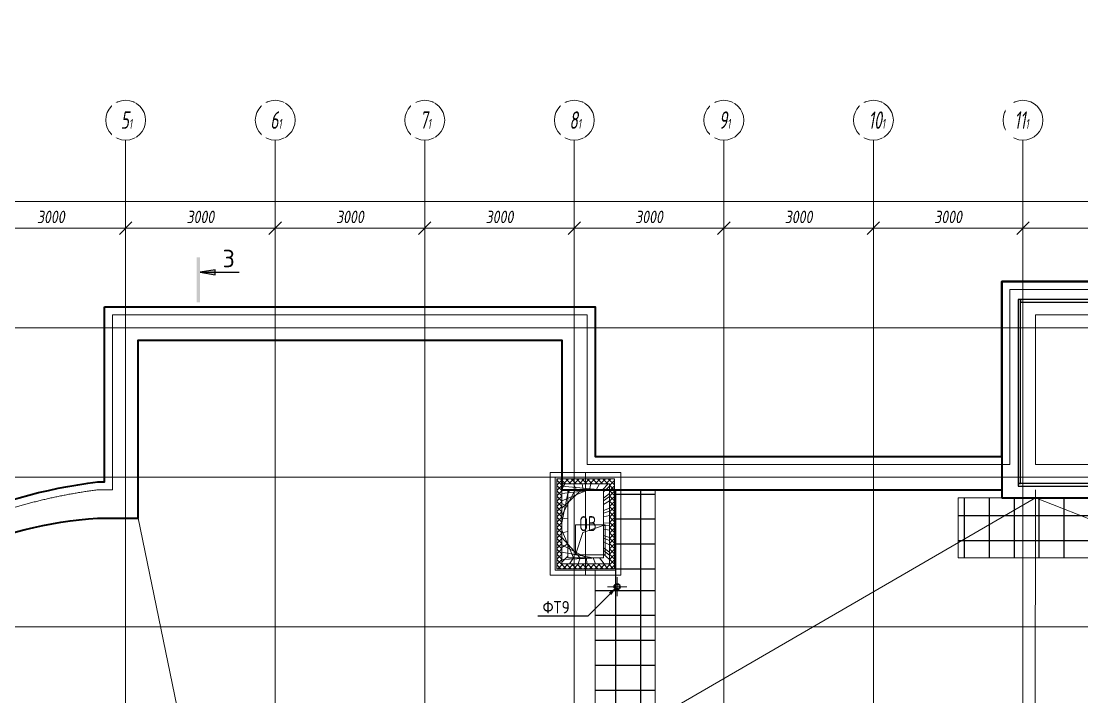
# Model space of a CAD drawing. Extents: x -96705 to 1864084, y -482104 to 235.
# Drawn here: x 1202789 to 1224065, y -87754 to -74203 of the extents above; entities that cross this region are included whole.
import ezdxf
from ezdxf import colors
from ezdxf.entities.mleader import LeaderData, LeaderLine
from ezdxf.math import Vec2, Vec3

# ---------------------------------------------------------------- set-up
doc = ezdxf.new("R2010")
doc.units = 0
doc.header["$LTSCALE"] = 100
doc.header["$PDMODE"] = 1
doc.header["$PDSIZE"] = 200
for name, pattern in [('ACAD_ISO02W100', [15, 12, -3]), ('CENTER', [2, 1.25, -0.25, 0.25, -0.25]), ('HIDDEN', [6, 4, -2])]:
    doc.linetypes.add(name, pattern=pattern)
doc.layers.get('Defpoints').update_dxf_attribs({"color": 42})
for name, color, linetype, lineweight in [('!!!_АР_отделка', 92, 'Continuous', 13), ('!!!_АР_перегородки блоки', 7, 'Continuous', 5), ('_ВК-К1', 14, 'Continuous', 40), ('АР_Лестницы ограждение', 94, 'Continuous', 25), ('АР_Навесной фасад', 5, 'Continuous', 5), ('АР_Оси', 193, 'Continuous', 9), ('АР_Оси размеры', 164, 'Continuous', 9), ('АР_Отметки', 250, 'Continuous', 15), ('АР_Разрезы', 175, 'Continuous', 9), ('АР_тонкая линия', 250, 'Continuous', 0), ('перекр 0.3', 181, 'Continuous', 30), ('Подвал', 250, 'Continuous', 30), ('пунктир', 251, 'Continuous', 13), ('Эвакуация', 7, 'Continuous', 9)]:
    doc.layers.add(name, color=color, linetype=linetype, lineweight=lineweight)
for name, color, linetype in [('АР_Кровля дорожки', 6, 'Continuous'), ('АР_Отверстия', 251, 'Continuous'), ('П_Текст', 7, 'Continuous'), ('Тонкая', 7, 'Continuous')]:
    doc.layers.add(name, color=color, linetype=linetype)
doc.layers.get('Тонкая').off()
doc.styles.add('ICOCPEUR', font='isocpeur.ttf')
doc.styles.add('ISOCPEUR', font='isocpeui.ttf', dxfattribs={"height": 250})
doc.styles.add('ISOCPEUR_2', font='isocpeur.ttf', dxfattribs={"width": 0.9, "height": 300})
doc.styles.add('METRO-STYLE', font='isocpeur.ttf', dxfattribs={"width": 0.9, "oblique": 15})
doc.styles.add('ГОСТ 2.304', font='CS_Gost2304.shx', dxfattribs={"oblique": 10})
doc.dimstyles.new('СПДС', dxfattribs={"dimscale": 100, "dimtxt": 2.5, "dimasz": 2.5, "dimexe": 2, "dimexo": 0.625, "dimgap": 1, "dimtad": 1, "dimdec": 0, "dimrnd": 5, "dimtxsty": 'ГОСТ 2.304', "dimblk": 'OBLIQUE', "dimblk1": 'OBLIQUE', "dimblk2": 'OBLIQUE', "dimcen": 2.5, "dimdle": 2, "dimadec": 0, "dimazin": 2, "dimtfac": 0.75, "dimtdec": 4, "dimtmove": 1, "dimatfit": 3, "dimfxl": 1, "dimtfill": 1, "dimtolj": 1, "dimarcsym": 1})

# ---------------------------------------------------------------- blocks, each defined once
blk = doc.blocks.new('_Oblique')
at = {"color": 0, "linetype": 'ByBlock', "lineweight": -2}
blk.add_line((-0.5, -0.5), (0.5, 0.5), dxfattribs=at)
blk = doc.blocks.new('*D384')
at = {"layer": 'Defpoints', "color": 0, "lineweight": 30, "ltscale": 100, "transparency": 16777216}
for p in [(9124.999999999884, 520.4730030306964), (12124.99999999988, 314.7621148474573), (12124.99999999988, -67.27154659625376)]:
    blk.add_point(p, dxfattribs=at)
at = {"layer": 'АР_Оси размеры', "color": 0, "lineweight": -2, "ltscale": 100, "transparency": 16777216}
for p, q in [((9124.999999999884, 520.4730030306964), (9124.999999999884, -217.2715465962538)), ((12124.99999999988, 314.7621148474573), (12124.99999999988, -217.2715465962538)), ((8974.999999999884, -67.27154659625376), (12274.99999999988, -67.27154659625376))]:
    blk.add_line(p, q, dxfattribs=at)
at = {"layer": 'АР_Оси размеры', "color": 0, "lineweight": -2, "ltscale": 100, "transparency": 16777216, "xscale": 250, "yscale": 250, "zscale": 250, "rotation": 180}
blk.add_blockref('_Oblique', (9124.999999999884, -67.27154659625376), dxfattribs=at)
at = {"layer": 'АР_Оси размеры', "color": 0, "lineweight": -2, "ltscale": 100, "transparency": 16777216, "xscale": 250, "yscale": 250, "zscale": 250}
blk.add_blockref('_Oblique', (12124.99999999988, -67.27154659625376), dxfattribs=at)
at = {"layer": 'АР_Оси размеры', "color": 0, "ltscale": 100, "transparency": 16777216, "insert": (10624.99999999988, 157.7284534037462), "char_height": 250, "attachment_point": 5, "style": 'ГОСТ 2.304'}
blk.add_mtext('\\A1;3000', dxfattribs=at)
blk = doc.blocks.new('*D385')
at = {"layer": 'Defpoints', "color": 0, "lineweight": 30, "ltscale": 100, "transparency": 16777216}
for p in [(12124.99999999988, 314.7621148474573), (15124.99999999983, -67.27154659625376), (15124.99999999983, -67.27154659625376)]:
    blk.add_point(p, dxfattribs=at)
at = {"layer": 'АР_Оси размеры', "color": 0, "lineweight": -2, "ltscale": 100, "transparency": 16777216}
for p, q in [((12124.99999999988, 314.7621148474573), (12124.99999999988, -217.2715465962538)), ((15124.99999999983, -67.27154659625376), (15124.99999999983, 82.72845340374624)), ((11974.99999999988, -67.27154659625376), (15274.99999999983, -67.27154659625376))]:
    blk.add_line(p, q, dxfattribs=at)
at = {"layer": 'АР_Оси размеры', "color": 0, "lineweight": -2, "ltscale": 100, "transparency": 16777216, "xscale": 250, "yscale": 250, "zscale": 250, "rotation": 180}
blk.add_blockref('_Oblique', (12124.99999999988, -67.27154659625376), dxfattribs=at)
at = {"layer": 'АР_Оси размеры', "color": 0, "lineweight": -2, "ltscale": 100, "transparency": 16777216, "xscale": 250, "yscale": 250, "zscale": 250}
blk.add_blockref('_Oblique', (15124.99999999983, -67.27154659625376), dxfattribs=at)
at = {"layer": 'АР_Оси размеры', "color": 0, "ltscale": 100, "transparency": 16777216, "insert": (13624.99999999985, 157.7284534037462), "char_height": 250, "attachment_point": 5, "style": 'ГОСТ 2.304'}
blk.add_mtext('\\A1;3000', dxfattribs=at)
blk = doc.blocks.new('*D386')
at = {"layer": 'Defpoints', "color": 0, "lineweight": 30, "ltscale": 100, "transparency": 16777216}
for p in [(18124.99999999988, 314.7621148474573), (15124.99999999983, -67.27154659625376), (18124.99999999988, -67.27154659625376)]:
    blk.add_point(p, dxfattribs=at)
at = {"layer": 'АР_Оси размеры', "color": 0, "lineweight": -2, "ltscale": 100, "transparency": 16777216}
for p, q in [((18124.99999999988, 314.7621148474573), (18124.99999999988, -217.2715465962538)), ((15124.99999999983, -67.27154659625376), (15124.99999999983, 82.72845340374624)), ((14974.99999999983, -67.27154659625376), (18274.99999999988, -67.27154659625376))]:
    blk.add_line(p, q, dxfattribs=at)
at = {"layer": 'АР_Оси размеры', "color": 0, "lineweight": -2, "ltscale": 100, "transparency": 16777216, "xscale": 250, "yscale": 250, "zscale": 250, "rotation": 180}
blk.add_blockref('_Oblique', (15124.99999999983, -67.27154659625376), dxfattribs=at)
at = {"layer": 'АР_Оси размеры', "color": 0, "lineweight": -2, "ltscale": 100, "transparency": 16777216, "xscale": 250, "yscale": 250, "zscale": 250}
blk.add_blockref('_Oblique', (18124.99999999988, -67.27154659625376), dxfattribs=at)
at = {"layer": 'АР_Оси размеры', "color": 0, "ltscale": 100, "transparency": 16777216, "insert": (16624.99999999985, 157.7284534037462), "char_height": 250, "attachment_point": 5, "style": 'ГОСТ 2.304'}
blk.add_mtext('\\A1;3000', dxfattribs=at)
blk = doc.blocks.new('*D387')
at = {"layer": 'Defpoints', "color": 0, "lineweight": 30, "ltscale": 100, "transparency": 16777216}
for p in [(18124.99999999988, 314.7621148474573), (21124.99999999988, 309.0134666794329), (21124.99999999988, -67.27154659625376)]:
    blk.add_point(p, dxfattribs=at)
at = {"layer": 'АР_Оси размеры', "color": 0, "lineweight": -2, "ltscale": 100, "transparency": 16777216}
for p, q in [((18124.99999999988, 314.7621148474573), (18124.99999999988, -217.2715465962538)), ((21124.99999999988, 309.0134666794329), (21124.99999999988, -217.2715465962538)), ((17974.99999999988, -67.27154659625376), (21274.99999999988, -67.27154659625376))]:
    blk.add_line(p, q, dxfattribs=at)
at = {"layer": 'АР_Оси размеры', "color": 0, "lineweight": -2, "ltscale": 100, "transparency": 16777216, "xscale": 250, "yscale": 250, "zscale": 250, "rotation": 180}
blk.add_blockref('_Oblique', (18124.99999999988, -67.27154659625376), dxfattribs=at)
at = {"layer": 'АР_Оси размеры', "color": 0, "lineweight": -2, "ltscale": 100, "transparency": 16777216, "xscale": 250, "yscale": 250, "zscale": 250}
blk.add_blockref('_Oblique', (21124.99999999988, -67.27154659625376), dxfattribs=at)
at = {"layer": 'АР_Оси размеры', "color": 0, "ltscale": 100, "transparency": 16777216, "insert": (19624.99999999988, 157.7284534037462), "char_height": 250, "attachment_point": 5, "style": 'ГОСТ 2.304'}
blk.add_mtext('\\A1;3000', dxfattribs=at)
blk = doc.blocks.new('*D388')
at = {"layer": 'Defpoints', "color": 0, "lineweight": 30, "ltscale": 100, "transparency": 16777216}
for p in [(21124.99999999988, 309.0134666794329), (24125, 320.5817583272583), (24125, -67.27154659625376)]:
    blk.add_point(p, dxfattribs=at)
at = {"layer": 'АР_Оси размеры', "color": 0, "lineweight": -2, "ltscale": 100, "transparency": 16777216}
for p, q in [((21124.99999999988, 309.0134666794329), (21124.99999999988, -217.2715465962538)), ((24125, 320.5817583272583), (24125, -217.2715465962538)), ((20974.99999999988, -67.27154659625376), (24275, -67.27154659625376))]:
    blk.add_line(p, q, dxfattribs=at)
at = {"layer": 'АР_Оси размеры', "color": 0, "lineweight": -2, "ltscale": 100, "transparency": 16777216, "xscale": 250, "yscale": 250, "zscale": 250, "rotation": 180}
blk.add_blockref('_Oblique', (21124.99999999988, -67.27154659625376), dxfattribs=at)
at = {"layer": 'АР_Оси размеры', "color": 0, "lineweight": -2, "ltscale": 100, "transparency": 16777216, "xscale": 250, "yscale": 250, "zscale": 250}
blk.add_blockref('_Oblique', (24125, -67.27154659625376), dxfattribs=at)
at = {"layer": 'АР_Оси размеры', "color": 0, "ltscale": 100, "transparency": 16777216, "insert": (22624.99999999994, 157.7284534037462), "char_height": 250, "attachment_point": 5, "style": 'ГОСТ 2.304'}
blk.add_mtext('\\A1;3000', dxfattribs=at)
blk = doc.blocks.new('*D389')
at = {"layer": 'Defpoints', "color": 0, "lineweight": 30, "ltscale": 100, "transparency": 16777216}
for p in [(24125, 320.5817583272583), (27125.00000000012, 274.3066196436412), (27125.00000000012, -67.27154659625376)]:
    blk.add_point(p, dxfattribs=at)
at = {"layer": 'АР_Оси размеры', "color": 0, "lineweight": -2, "ltscale": 100, "transparency": 16777216}
for p, q in [((24125, 320.5817583272583), (24125, -217.2715465962538)), ((27125.00000000012, 274.3066196436412), (27125.00000000012, -217.2715465962538)), ((23975, -67.27154659625376), (27275.00000000012, -67.27154659625376))]:
    blk.add_line(p, q, dxfattribs=at)
at = {"layer": 'АР_Оси размеры', "color": 0, "lineweight": -2, "ltscale": 100, "transparency": 16777216, "xscale": 250, "yscale": 250, "zscale": 250, "rotation": 180}
blk.add_blockref('_Oblique', (24125, -67.27154659625376), dxfattribs=at)
at = {"layer": 'АР_Оси размеры', "color": 0, "lineweight": -2, "ltscale": 100, "transparency": 16777216, "xscale": 250, "yscale": 250, "zscale": 250}
blk.add_blockref('_Oblique', (27125.00000000012, -67.27154659625376), dxfattribs=at)
at = {"layer": 'АР_Оси размеры', "color": 0, "ltscale": 100, "transparency": 16777216, "insert": (25625.00000000006, 157.7284534037462), "char_height": 250, "attachment_point": 5, "style": 'ГОСТ 2.304'}
blk.add_mtext('\\A1;3000', dxfattribs=at)
blk = doc.blocks.new('*D390')
at = {"layer": 'Defpoints', "color": 0, "lineweight": 30, "ltscale": 100, "transparency": 16777216}
for p in [(27125.00000000012, 274.3066196436412), (30125.00000000023, 274.4407218996785), (30125.00000000023, -67.27154659625376)]:
    blk.add_point(p, dxfattribs=at)
at = {"layer": 'АР_Оси размеры', "color": 0, "lineweight": -2, "ltscale": 100, "transparency": 16777216}
for p, q in [((27125.00000000012, 274.3066196436412), (27125.00000000012, -217.2715465962538)), ((30125.00000000023, 274.4407218996785), (30125.00000000023, -217.2715465962538)), ((26975.00000000012, -67.27154659625376), (30275.00000000023, -67.27154659625376))]:
    blk.add_line(p, q, dxfattribs=at)
at = {"layer": 'АР_Оси размеры', "color": 0, "lineweight": -2, "ltscale": 100, "transparency": 16777216, "xscale": 250, "yscale": 250, "zscale": 250, "rotation": 180}
blk.add_blockref('_Oblique', (27125.00000000012, -67.27154659625376), dxfattribs=at)
at = {"layer": 'АР_Оси размеры', "color": 0, "lineweight": -2, "ltscale": 100, "transparency": 16777216, "xscale": 250, "yscale": 250, "zscale": 250}
blk.add_blockref('_Oblique', (30125.00000000023, -67.27154659625376), dxfattribs=at)
at = {"layer": 'АР_Оси размеры', "color": 0, "ltscale": 100, "transparency": 16777216, "insert": (28625.00000000017, 157.7284534037462), "char_height": 250, "attachment_point": 5, "style": 'ГОСТ 2.304'}
blk.add_mtext('\\A1;3000', dxfattribs=at)
blk = doc.blocks.new('*D391')
at = {"layer": 'Defpoints', "color": 0, "lineweight": 30, "ltscale": 100, "transparency": 16777216}
for p in [(36125.00000000035, 481.8261565290741), (30125.00000000023, 422.0845876517124), (36125.00000000035, -67.27154659625376)]:
    blk.add_point(p, dxfattribs=at)
at = {"layer": 'АР_Оси размеры', "color": 0, "lineweight": -2, "ltscale": 100, "transparency": 16777216}
for p, q in [((36125.00000000035, 481.8261565290741), (36125.00000000035, -217.2715465962538)), ((30125.00000000023, 422.0845876517124), (30125.00000000023, -217.2715465962538)), ((29975.00000000023, -67.27154659625376), (36275.00000000035, -67.27154659625376))]:
    blk.add_line(p, q, dxfattribs=at)
at = {"layer": 'АР_Оси размеры', "color": 0, "lineweight": -2, "ltscale": 100, "transparency": 16777216, "xscale": 250, "yscale": 250, "zscale": 250, "rotation": 180}
blk.add_blockref('_Oblique', (30125.00000000023, -67.27154659625376), dxfattribs=at)
at = {"layer": 'АР_Оси размеры', "color": 0, "lineweight": -2, "ltscale": 100, "transparency": 16777216, "xscale": 250, "yscale": 250, "zscale": 250}
blk.add_blockref('_Oblique', (36125.00000000035, -67.27154659625376), dxfattribs=at)
at = {"layer": 'АР_Оси размеры', "color": 0, "ltscale": 100, "transparency": 16777216, "insert": (33125.00000000029, 157.7284534037462), "char_height": 250, "attachment_point": 5, "style": 'ГОСТ 2.304'}
blk.add_mtext('\\A1;6000', dxfattribs=at)
blk = doc.blocks.new('*D398')
at = {"layer": 'Defpoints', "color": 0, "lineweight": 30, "ltscale": 100, "transparency": 16777216}
for p in [(124.9999999999417, 466.4206828515744), (63635.00000000029, 466.4206828515744), (63635.00000000029, 466.4206828515744)]:
    blk.add_point(p, dxfattribs=at)
at = {"layer": 'АР_Оси размеры', "color": 0, "lineweight": -2, "ltscale": 100, "transparency": 16777216}
for p, q in [((-25.00000000005834, 466.4206828515744), (63785.00000000029, 466.4206828515744)), ((124.9999999999417, 466.4206828515744), (124.9999999999417, 616.4206828515744)), ((63635.00000000029, 466.4206828515744), (63635.00000000029, 616.4206828515744))]:
    blk.add_line(p, q, dxfattribs=at)
at = {"layer": 'АР_Оси размеры', "color": 0, "lineweight": -2, "ltscale": 100, "transparency": 16777216, "xscale": 250, "yscale": 250, "zscale": 250, "rotation": 180}
blk.add_blockref('_Oblique', (124.9999999999417, 466.4206828515744), dxfattribs=at)
at = {"layer": 'АР_Оси размеры', "color": 0, "lineweight": -2, "ltscale": 100, "transparency": 16777216, "xscale": 250, "yscale": 250, "zscale": 250}
blk.add_blockref('_Oblique', (63635.00000000029, 466.4206828515744), dxfattribs=at)
at = {"layer": 'АР_Оси размеры', "color": 0, "ltscale": 100, "transparency": 16777216, "insert": (31880.00000000012, 691.4206828515744), "char_height": 250, "attachment_point": 5, "style": 'ГОСТ 2.304'}
blk.add_mtext('\\A1;63510', dxfattribs=at)
blk = doc.blocks.new('A$C60573c2e')
at = {"layer": 'АР_Разрезы', "ltscale": 100}
h = blk.add_hatch(color=8, dxfattribs=at)
h.dxf.hatch_style = 1
h.paths.add_polyline_path([(13494.26849277341, 509.4032419320429), (13424.26849277341, 509.4032419320429), (13424.26849277341, 1413.65756979608), (13494.26849277341, 1413.65756979608)])
h.paths.add_polyline_path([(13794.7186254618, 1063.379546847427), (13494.26849277341, 1113.65756979608), (13794.7186254618, 1113.65756979608)])
h.paths.add_polyline_path([(13794.7186254618, 1113.65756979608), (13494.26849277341, 1113.65756979608), (13794.7186254618, 1163.935592744732)])
at = {"layer": 'АР_Разрезы', "color": 8, "lineweight": 25, "ltscale": 100}
for p, q in [((13794.7186254618, 1163.935592744732), (13494.26849277341, 1113.65756979608)), ((13494.26849277341, 1113.65756979608), (13794.7186254618, 1063.379546847427)), ((13794.7186254618, 1063.379546847427), (13794.7186254618, 1163.935592744732))]:
    blk.add_line(p, q, dxfattribs=at)
at = {"layer": 'АР_Разрезы', "color": 8, "lineweight": 25, "ltscale": 100, "elevation": -1e-10}
blk.add_lwpolyline([(13494.26849277341, 1113.65756979608), (14278.01849277341, 1113.65756979608)], dxfattribs=at)
at = {"layer": 'АР_Разрезы', "color": 8, "lineweight": 25, "ltscale": 100, "insert": (13944.26849277341, 1213.65756979608), "char_height": 350, "width": 583.3333333333333, "attachment_point": 7, "style": 'METRO-STYLE'}
blk.add_mtext('{\\Q0;\\W1;3}', dxfattribs=at)
blk = doc.blocks.new('_DotSmall')
at = {"color": 0, "linetype": 'ByBlock', "const_width": 0.5}
blk.add_lwpolyline([(-0.0625, 0, 1), (0.0625, 0, 1)], format="xyb", close=True, dxfattribs=at)
blk = doc.blocks.new('A$Ca661e725')
at = {"layer": '_ВК-К1', "color": 8, "lineweight": 9, "ltscale": 100}
for p, q in [((-147.0798783461796, 0), (147.0798783461796, 0)), ((0, 154.6045264835702), (0, -154.6045264835702))]:
    blk.add_line(p, q, dxfattribs=at)
blk = doc.blocks.new('A$C6552fe61')
at = {"layer": '_ВК-К1', "color": 8, "lineweight": 9, "ltscale": 100}
for p, q in [((-195.4363792874941, 1.037866518140547e-14), (195.4363792874941, -1.465261637743881e-15)), ((-2.610950317689593e-14, 192.3657202435659), (-3.073391568391209e-14, -192.3657202435659))]:
    blk.add_line(p, q, dxfattribs=at)
blk = doc.blocks.new('A$C2a493afe')
at = {"layer": 'АР_Оси размеры', "color": 8, "ltscale": 100}
for base, p1, p2, picture, middle in [((63635.00000000029, 466.4206828515744), (124.9999999999417, 466.4206828515744), (63635.00000000029, 466.4206828515744), '*D398', (31880.00000000012, 691.4206828515744)), ((12124.99999999988, -67.27154659625376), (9124.999999999884, 520.4730030306964), (12124.99999999988, 314.7621148474573), '*D384', (10624.99999999988, 157.7284534037462)), ((36125.00000000035, -67.27154659625376), (30125.00000000023, 422.0845876517124), (36125.00000000035, 481.8261565290741), '*D391', (33125.00000000029, 157.7284534037462)), ((15124.99999999983, -67.27154659625376), (12124.99999999988, 314.7621148474573), (15124.99999999983, -67.27154659625376), '*D385', (13624.99999999985, 157.7284534037462)), ((18124.99999999988, -67.27154659625376), (15124.99999999983, -67.27154659625376), (18124.99999999988, 314.7621148474573), '*D386', (16624.99999999985, 157.7284534037462)), ((21124.99999999988, -67.27154659625376), (18124.99999999988, 314.7621148474573), (21124.99999999988, 309.0134666794329), '*D387', (19624.99999999988, 157.7284534037462)), ((24125, -67.27154659625376), (21124.99999999988, 309.0134666794329), (24125, 320.5817583272583), '*D388', (22624.99999999994, 157.7284534037462)), ((27125.00000000012, -67.27154659625376), (24125, 320.5817583272583), (27125.00000000012, 274.3066196436412), '*D389', (25625.00000000006, 157.7284534037462)), ((30125.00000000023, -67.27154659625376), (27125.00000000012, 274.3066196436412), (30125.00000000023, 274.4407218996785), '*D390', (28625.00000000017, 157.7284534037462))]:
    dim = blk.add_linear_dim(base=base, p1=p1, p2=p2, dimstyle='СПДС', override={"dimclrd": 8, "dimclre": 8, "dimclrt": 8}, dxfattribs=at)
    dim.commit()
    dim.dimension.update_dxf_attribs({"geometry": picture, "text_midpoint": middle})

msp = doc.modelspace()

# ---------------------------------------------------------------- hatches: boundary and pattern name
at = {"layer": '!!!_АР_отделка'}
h = msp.add_hatch(dxfattribs=at)
h.set_pattern_fill('ANSI37', color=8, scale=600, angle=180)
h.set_pattern_definition([(225, (833017.9775801729, -200450.963491934), (53.03300858899106, -53.03300858899107), []), (315, (833017.9775801729, -200450.963491934), (53.03300858899107, 53.03300858899105), [])])
h.paths.add_polyline_path([(1213533.031696422, -83381.71161939448), (1213534.058163745, -85186.71161939448), (1214689.058163745, -85186.71161939448), (1214688.031696422, -83381.71161939448)])
h.paths.add_polyline_path([(1213633.544929607, -83481.71161939448), (1214588.544929607, -83481.71161939448), (1214588.544929607, -85086.71161939448), (1213633.544929607, -85086.71161939448)], flags=16)
h.paths.add_polyline_path([(1215020.977580173, -84375.51812412089), (1215077.955422504, -83851.463491934)])
at = {"layer": '!!!_АР_перегородки блоки', "lineweight": 5}
h = msp.add_hatch(dxfattribs=at)
h.set_pattern_fill('ANSI32', color=8, scale=500, angle=180, style=0)
h.set_pattern_definition([(225, (8364587829.792054, 936105961.7382517), (132.5825214724777, -132.5825214724777), []), (225, (8364587741.403707, 936105961.7382517), (132.5825214724777, -132.5825214724777), [])])
h.paths.add_polyline_path([(1213633.544929607, -83481.71161939448), (1213634.571397884, -85086.71161939448), (1214589.058163745, -85086.71161939448), (1214588.031696422, -83481.71161939448)])
h.paths.add_polyline_path([(1213753.544929607, -83601.71161939448), (1214468.544929607, -83601.71161939448), (1214468.544929607, -84966.71161939448), (1213753.544929607, -84966.71161939448)], flags=16)
h.paths.add_polyline_path([(1215254.933264835, -84223.40886022395), (1215254.933264835, -83835.40886022395)])
at = {"layer": 'АР_Кровля дорожки', "ltscale": 120}
h = msp.add_hatch(dxfattribs=at)
h.set_pattern_fill('ANSI37', color=8, scale=4000, angle=45, double=1)
h.set_pattern_definition([(90, (1665719.710522754, -89687.88586761302), (-500.0000000000001, 0), []), (180, (1665719.710522754, -89687.88586761302), (-2.842170943040401e-14, -500), [])])
h.paths.add_polyline_path([(1214717.917977436, -85235.83093835658), (1214719.171882732, -83601.71161939448), (1215504.171880824, -83601.71161939448), (1215502.917976482, -85235.83093835658)])
h = msp.add_hatch(dxfattribs=at)
h.set_pattern_fill('ANSI37', color=8, scale=4000, angle=45, double=1)
h.set_pattern_definition([(90, (1680212.682017429, -68620.20555068797), (-500.0000000000001, 0), []), (180, (1680212.682017429, -68620.20555068797), (-2.842170943040401e-14, -500), [])])
h.paths.add_polyline_path([(1221582.491994007, -84964.39407779521), (1221583.745899303, -83762.75674440211), (1231836.618947132, -83762.75674440211), (1231835.365041835, -84964.39407779521)])
h = msp.add_hatch(dxfattribs=at)
h.set_pattern_fill('ANSI37', color=8, scale=4000, angle=45, double=1)
h.set_pattern_definition([(90, (1680218.734952075, -68620.20555068797), (-500.0000000000001, 0), []), (180, (1680218.734952075, -68620.20555068797), (-2.842170943040401e-14, -500), [])])
h.paths.add_polyline_path([(1215507.491994007, -91782.11837150401), (1214305.862470729, -91781.80489541835), (1214305.862470729, -85222.2482786352), (1215503.544928653, -85222.5617551977)])

# ---------------------------------------------------------------- linework, layer by layer
at = {"layer": '_ВК-К1', "color": 8, "lineweight": 9, "ltscale": 100}
for p, q in [((1214743.845750911, -85433.40633060283), (1214743.845750911, -85658.38070728129)), ((1214641.888416393, -85545.89351894206), (1214845.803084476, -85545.89351894206))]:
    msp.add_line(p, q, dxfattribs=at)
at = {"layer": '_ВК-К1', "color": 8, "lineweight": 40, "ltscale": 100}
msp.add_circle((1214743.845750911, -85545.89351894206), 55, dxfattribs=at)
at = {"layer": 'АР_Лестницы ограждение', "color": 8, "lineweight": 25}
for points in [[(1222836.471439464, -83477.22556258983), (1222836.471439464, -79787.64029504603), (1222785.671075923, -79787.64029504603), (1222785.671075923, -83477.22556258983)], [(1222836.471439464, -79839.06516124553), (1230506.253606899, -79839.06516124553), (1230506.253606899, -79788.26479770488), (1222836.471439464, -79788.26479770488)], [(1222785.671075923, -83528.02592613047), (1226861.948360546, -83528.02592613047), (1226861.948360546, -83477.22556258983), (1222785.671075923, -83477.22556258983)]]:
    msp.add_lwpolyline(points, close=True, dxfattribs=at)
at = {"layer": 'АР_Навесной фасад', "color": 8, "lineweight": 40, "ltscale": 100}
for points in [[(1204463.544929607, -79931.71161939448), (1214303.544929607, -79931.71161939448), (1214303.544929607, -82931.71161939448), (1222463.544929607, -82931.71161939448), (1222463.544929607, -79421.71161939448), (1230804.092781169, -79421.71161939448), (1230803.544929607, -82931.71161939448), (1256813.544929607, -82931.71161939448), (1256813.544929607, -92771.71161939448), (1253303.544929607, -92771.71161939448), (1253303.544929607, -95901.71161939448), (1223762.904162509, -95901.71161939448), (1223762.904162509, -96041.71161939448, -0.1768280985894461), (1220992.906145198, -102243.054960745, -0.1882125360542776), (1214443.423760517, -105236.4505758459), (1214303.423760517, -105236.4505758459), (1214303.423760517, -108416.7116193945), (1217433.423760517, -108416.7116193945), (1217433.423760517, -111346.7116193945), (1220553.579874141, -111346.7116193945), (1220553.579874141, -119686.7116193945)], [(1198572.208034618, -86036.77133561915, -0.1503938414941028), (1204323.544929607, -83441.48876525706), (1204463.544929607, -83441.48876525706), (1204463.544929607, -79931.71161939448)], [(1210563.41773711, -119266.7116193945), (1210563.428398235, -127466.7084779913), (1206317.983718975, -127466.7131209547), (1205781.519255741, -127466.7137503797), (1204763.545835597, -127466.7149191076), (1204763.545231922, -128266.7116193945), (1199203.423760517, -128266.7116193945), (1199203.423760517, -104101.7116193945), (1193133.544929607, -104101.7116193945), (1193133.544929607, -92601.71161939448), (1196700.782607181, -92601.71161939448), (1196700.59010802, -91786.68936206645, -0.1810559495822377), (1199083.551200969, -86551.71789075679, -0.1811806168331762), (1204322.893179996, -84168.39015628642), (1205133.544929607, -84168.39015628642), (1205133.544929607, -80601.71161939448), (1213633.544929607, -80601.71161939448), (1213633.544929607, -83601.71161939448), (1222463.544929607, -83601.71161939448)]]:
    msp.add_lwpolyline(points, format="xyb", dxfattribs=at)
msp.add_lwpolyline([(1222463.544929607, -83762.75674440211), (1230804.092781169, -83762.75674440211), (1230804.092781169, -79421.71161939448), (1222463.544929607, -79421.71161939448)], close=True, dxfattribs=at)
at = {"layer": 'АР_Оси', "color": 8, "linetype": 'CENTER', "ltscale": 1000}
for p, q in [((1204884.800202472, -76589.2446828062), (1204884.800202472, -131208.2695260221)), ((1207884.800202472, -76589.2446828062), (1207884.800202472, -131208.2695260221)), ((1210884.800202472, -76589.2446828062), (1210884.800202472, -131208.2695260221)), ((1213884.800202472, -76589.2446828062), (1213884.800202472, -131208.2695260221)), ((1216884.800202472, -76589.2446828062), (1216884.800202472, -131208.2695260221)), ((1219884.800202472, -76589.2446828062), (1219884.800202472, -131208.2695260221)), ((1222884.800202472, -76589.2446828062), (1222884.800202472, -131208.2695260221)), ((1186749.850998027, -80351.71161939448), (1269928.253052814, -80351.71161939448)), ((1186749.850998027, -83351.71161939448), (1269928.253052814, -83351.71161939448)), ((1186749.850998027, -86351.71161939448), (1269928.253052814, -86351.71161939448))]:
    msp.add_line(p, q, dxfattribs=at)
at = {"layer": 'АР_Оси', "color": 8, "ltscale": 0.5}
for centre in [(1204884.800202472, -76189.2446828062), (1207884.800202472, -76189.2446828062), (1210884.800202472, -76189.2446828062), (1213884.800202472, -76189.2446828062), (1216884.800202472, -76189.2446828062), (1219884.800202472, -76189.2446828062), (1222884.800202472, -76189.2446828062)]:
    msp.add_circle(centre, 400, dxfattribs=at)
at = {"layer": 'АР_тонкая линия', "color": 8, "ltscale": 100}
for p, q in [((1223118.544929607, -95101.71161939448), (1223133.544929607, -83601.71161939448)), ((1207874.800202472, -92609.80108835048), (1223133.334871395, -83762.75674440211)), ((1223133.334871395, -83762.75674440211), (1237689.491994007, -89445.81974794215))]:
    msp.add_line(p, q, dxfattribs=at)
for points in [[(1214718.544929607, -83601.71161939448), (1214718.544929607, -85216.71161939448), (1213503.544929607, -85216.71161939448), (1213503.544929607, -83351.71161939448), (1213633.544929607, -83351.71161939448)], [(1214305.862470729, -83601.71161939448), (1215503.544928653, -83601.71161939448), (1215503.544928653, -89753.98311282939)], [(1229215.491994007, -84964.39407779521), (1221582.491994007, -84964.39407779521), (1221582.491994007, -83762.75674440211), (1231835.991994007, -83762.75674440211), (1231835.991994007, -84964.39407779521), (1230388.544929607, -84964.39407779521)], [(1205133.544929607, -84168.39015628642), (1206877.158109767, -92609.80108835048)], [(1214305.862470729, -90584.27917482203), (1214305.862470729, -85216.71161939448)]]:
    msp.add_lwpolyline(points, dxfattribs=at)
for points in [[(1213533.544929607, -83381.71161939448), (1214688.544929607, -83381.71161939448), (1214688.544929607, -85186.71161939448), (1213533.544929607, -85186.71161939448)], [(1213633.544929607, -83481.71161939448), (1214588.544929607, -83481.71161939448), (1214588.544929607, -85086.71161939448), (1213633.544929607, -85086.71161939448)], [(1213753.544929607, -83601.71161939448), (1214468.544929607, -83601.71161939448), (1214468.544929607, -84966.71161939448), (1213753.544929607, -84966.71161939448)], [(1213753.544929607, -83601.71161939448), (1214468.544929607, -83601.71161939448), (1214468.544929607, -84966.71161939448), (1213753.544929607, -84966.71161939448)]]:
    msp.add_lwpolyline(points, close=True, dxfattribs=at)
at = {"layer": 'перекр 0.3', "color": 8, "linetype": 'HIDDEN', "lineweight": 5, "ltscale": 50}
msp.add_line((1214111.044929607, -83251.71161939448), (1214111.044929607, -85316.71161939448), dxfattribs=at)
msp.add_lwpolyline([(1223133.544929607, -80091.71161939448), (1230133.544929607, -80091.71161939448), (1230133.544929607, -83091.71161939448), (1223133.544929607, -83091.71161939448)], close=True, dxfattribs=at)
msp.add_lwpolyline([(1214818.544929607, -83251.71161939448), (1214818.544929607, -85316.71161939448), (1213403.544929607, -85316.71161939448), (1213403.544929607, -83251.71161939448), (1214818.544929607, -83251.71161939448)], dxfattribs=at)
at = {"layer": 'пунктир', "color": 8, "linetype": 'ACAD_ISO02W100', "ltscale": 50}
msp.add_lwpolyline([(1198678.003007991, -86156.80226375407, -0.1501518204654801), (1204333.623277767, -83601.48876525706), (1204623.544929607, -83601.48876525706), (1204623.544929607, -80091.71161939448), (1214143.544929607, -80091.71161939448), (1214143.544929607, -83091.71161939448), (1222623.544929607, -83091.71161939448), (1222623.544929607, -79581.71161939448), (1230644.067805393, -79581.71161939448), (1230643.519954784, -83091.71161939448), (1256653.544929607, -83091.71161939448)], format="xyb", dxfattribs=at)
at = {"layer": 'Эвакуация', "color": 8, "lineweight": 18}
for p, q in [((1214506.703183277, -84306.73312236613), (1213906.703183277, -84306.73312236613)), ((1213906.703183277, -84306.73312236613), (1213906.703183277, -84906.73312236613)), ((1214506.703183277, -84306.73312236613), (1213906.703183277, -84306.73312236613)), ((1213906.703183277, -84306.73312236613), (1213906.703183277, -84906.73312236613)), ((1213906.703183277, -84906.73312236613), (1214056.703183277, -84456.73312236613)), ((1214056.703183277, -84456.73312236613), (1214506.703183277, -84306.73312236613)), ((1214506.703183277, -84906.73312236613), (1214506.703183277, -84306.73312236613)), ((1213906.703183277, -84906.73312236613), (1214506.703183277, -84906.73312236613))]:
    msp.add_line(p, q, dxfattribs=at)
at = {"layer": 'Эвакуация', "color": 8}
for p, q in [((1213906.703183277, -84906.73312236613), (1213906.703183277, -84306.73312236613)), ((1213906.703183277, -84306.73312236613), (1214506.703183277, -84306.73312236613)), ((1214506.703183277, -84306.73312236613), (1214506.703183277, -84906.73312236613)), ((1214506.703183277, -84906.73312236613), (1213906.703183277, -84906.73312236613))]:
    msp.add_line(p, q, dxfattribs=at)

# ---------------------------------------------------------------- block references
at = {"layer": 'АР_тонкая линия', "color": 8, "ltscale": 100}
msp.add_blockref('A$C2a493afe', (1192758.544929607, -78286.61007215327), dxfattribs=at)
at = {"layer": 'Подвал', "color": 8, "lineweight": 13, "ltscale": 500}
for name in ['A$C6552fe61', 'A$Ca661e725']:
    msp.add_blockref(name, (1214743.845750911, -85545.89351894206), dxfattribs=at)
at = {"layer": 'Тонкая', "color": 8, "ltscale": 100}
msp.add_blockref('A$C60573c2e', (1192884.800202472, -80351.71161939448), dxfattribs=at)

# ---------------------------------------------------------------- texts
at = {"layer": 'АР_Отверстия', "color": 8, "ltscale": 100, "insert": (1214160.092624767, -84280.9453196699), "char_height": 300, "attachment_point": 5, "line_spacing_factor": 0.7, "style": 'ICOCPEUR'}
msp.add_mtext('\\A1;{\\W0.7;ОВ}', dxfattribs=at)

# ---------------------------------------------------------------- leaders
at = {"layer": 'П_Текст', "color": 8, "lineweight": 5}
ml = msp.add_multileader_mtext('Standard', dxfattribs=at)
ml.set_content('ФТ9', color=8, style='ISOCPEUR_2')
ml.set_leader_properties(color=8)
ml.build(insert=Vec2(0, 0))
ml.multileader.update_dxf_attribs({"text_left_attachment_type": 6, "text_right_attachment_type": 6, "dogleg_length": 374.000000000014, "arrow_head_size": 200})
ctx = ml.context
ctx.base_point, ctx.char_height, ctx.arrow_head_size, ctx.landing_gap_size, ctx.plane_origin = Vec3(1213227.334672077, -86133.32521774119), 250, 200, 20, Vec3(1224697.668730838, -89841.43379403895)
ctx.left_attachment, ctx.right_attachment = 6, 6
notes = []
notes.append((ctx, [(1, (1, 1, 0), (1214158.834672077, -86133.32521774119), (-1, 0), 374.000000000014, [(0, [(1214743.845750911, -85545.89351894206)], 0, [])])]))
ctx.mtext.insert, ctx.mtext.width, ctx.mtext.flow_direction = Vec3(1213247.334672077, -85833.32521774119), 5515.858486356105, 5
for ctx, leaders in notes:
    for number, flags, end, landing, length, lines in leaders:
        leader = LeaderData()
        leader.index, (leader.has_last_leader_line, leader.has_dogleg_vector, leader.attachment_direction) = number, flags
        leader.last_leader_point, leader.dogleg_vector, leader.dogleg_length = Vec3(end), Vec3(landing), length
        for number, points, colour, breaks in lines:
            line = LeaderLine()
            line.index, line.vertices, line.color, line.breaks = number, Vec3.list(points), colors.encode_raw_color(colour), breaks
            leader.lines.append(line)
        ctx.leaders.append(leader)

# ---------------------------------------------------------------- next in the draw order: texts
at = {"layer": 'АР_Оси', "color": 8, "char_height": 350, "width": 123.8670816197991, "attachment_point": 1, "line_spacing_factor": 1.149209049011902, "style": 'ГОСТ 2.304', "bg_fill": 2}
for s, insert in [('{\\W0.8;5\\H0.57143x;1}', (1204784.979530437, -76011.46586562938)), ('{\\W0.8;6\\H0.57143x;1}', (1207784.979530437, -76011.46586562938)), ('{\\W0.8;7\\H0.57143x;1}', (1210784.979530437, -76011.46586562938)), ('{\\W0.8;8\\H0.57143x;1}', (1213784.979530437, -76011.46586562938)), ('{\\W0.8;9\\H0.57143x;1}', (1216784.979530437, -76011.46586562938)), ('{\\W0.8;10\\H0.57143x;1}', (1219784.979530437, -76011.46586562938)), ('{\\W0.8;11\\H0.57143x;1}', (1222710.704018695, -76011.46586562938))]:
    msp.add_mtext(s, dxfattribs=dict(at, insert=insert))

# ---------------------------------------------------------------- next in the draw order: leaders
at = {"layer": 'АР_Отметки', "color": 8}
ml = msp.add_multileader_mtext('Standard', dxfattribs=at)
ml.set_content('+19,400', color=8, style='ISOCPEUR')
ml.set_leader_properties(color=8, linetype='Continuous', lineweight=-1)
ml.set_arrow_properties(name='DOTSMALL')
ml.build(insert=Vec2(0, 0))
ml.multileader.update_dxf_attribs({"has_text_frame": 1, "text_left_attachment_type": 4, "text_right_attachment_type": 4, "dogleg_length": 100, "arrow_head_size": 180})
ctx = ml.context
ctx.base_point, ctx.char_height, ctx.arrow_head_size, ctx.landing_gap_size, ctx.plane_origin = Vec3(1213032.140244586, -134373.2433257276), 250, 180, 50, Vec3(1213035.115944965, -136560.5976586515)
ctx.left_attachment, ctx.right_attachment = 4, 4
notes = []
notes.append((ctx, [(0, (0, 0, 0), (0, 0), (1, 0), 1, [])]))
ctx.mtext.insert, ctx.mtext.width, ctx.mtext.defined_height, ctx.mtext.line_spacing_style, ctx.mtext.flow_direction = Vec3(1213082.140244586, -134039.9099922354), 696.0352958708361, 776.4611150313478, 2, 5
ml = msp.add_multileader_mtext('Standard', dxfattribs=at)
ml.set_content('+19,400', color=8, style='ISOCPEUR')
ml.set_leader_properties(color=8, linetype='Continuous', lineweight=-1)
ml.set_arrow_properties(name='DOTSMALL')
ml.build(insert=Vec2(0, 0))
ml.multileader.update_dxf_attribs({"has_text_frame": 1, "text_left_attachment_type": 4, "text_right_attachment_type": 4, "dogleg_length": 100, "arrow_head_size": 180})
ctx = ml.context
ctx.base_point, ctx.char_height, ctx.arrow_head_size, ctx.landing_gap_size, ctx.plane_origin = Vec3(1253275.600862605, -134758.4187326605), 250, 180, 50, Vec3(1253194.207412822, -136469.1107063467)
ctx.left_attachment, ctx.right_attachment = 4, 4
notes.append((ctx, [(0, (0, 0, 0), (0, 0), (1, 0), 1, [])]))
ctx.mtext.insert, ctx.mtext.width, ctx.mtext.defined_height, ctx.mtext.line_spacing_style, ctx.mtext.flow_direction = Vec3(1253325.600862605, -134425.0853991682), 696.0352958708361, 776.4611150313478, 2, 5
for ctx, leaders in notes:
    for number, flags, end, landing, length, lines in leaders:
        leader = LeaderData()
        leader.index, (leader.has_last_leader_line, leader.has_dogleg_vector, leader.attachment_direction) = number, flags
        leader.last_leader_point, leader.dogleg_vector, leader.dogleg_length = Vec3(end), Vec3(landing), length
        for number, points, colour, breaks in lines:
            line = LeaderLine()
            line.index, line.vertices, line.color, line.breaks = number, Vec3.list(points), colors.encode_raw_color(colour), breaks
            leader.lines.append(line)
        ctx.leaders.append(leader)

doc.saveas('drawing.dxf')
